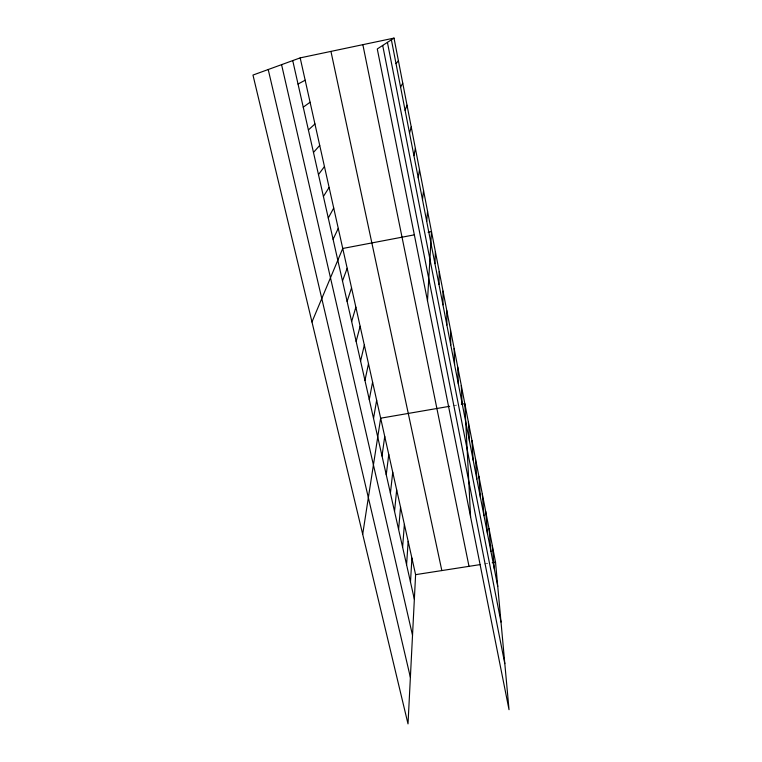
<?xml version="1.0" encoding="UTF-8"?>
<svg xmlns="http://www.w3.org/2000/svg" width="762" height="762" viewBox="0 0 762 762"><rect width="100%" height="100%" fill="white"/><g stroke="black" fill="none" stroke-linecap="round" stroke-linejoin="round"><path stroke-width="0.57" stroke-dasharray="3.81 2.86" d="M453.171 405.698L456.667 405.098M484.461 563.928L487.785 563.413"/><path stroke-width="1.14" d="M442.951 304.848L443.027 291.141M438.969 284.388L439.226 271.539M434.94 263.662L435.388 251.689M300.18 57.883L415.604 574.653L408.013 723.9L252.974 75.067L300.18 57.883L394.021 38.1L495.529 562.204L509.026 709.689L377.276 48.949L394.021 38.1M427.492 300.78L431.492 231.581L428.082 232.229M410.489 582.101L411.909 558.098M406.575 564.766L408.165 541.344M402.612 547.211L404.374 524.389M426.701 221.342L427.539 211.207M398.602 529.428L400.545 507.225M394.535 511.426L396.669 489.861M390.411 493.195L392.735 472.269M422.5 199.749L423.548 190.567M386.248 474.726L388.763 454.466M382.019 456.009L384.734 436.445M418.243 177.851L419.491 169.65M362.693 534.238L380.657 418.195L449.675 406.298M373.532 418.414L376.647 400.26M369.265 399.536L372.599 382.105M413.918 155.648L415.385 148.457M364.95 380.419L368.494 363.722M360.578 361.045L364.331 345.11M356.14 341.414L360.131 326.269M409.537 133.14L411.232 126.978M351.653 321.526L355.864 307.191M347.101 301.381L351.549 287.865M342.49 280.949L347.177 268.3M405.098 110.299L407.013 105.204M311.972 321.974L342.748 248.469L414.471 234.82M333.08 239.278L338.261 228.39M400.593 87.144L402.736 83.144M328.279 218.008L333.718 208.055M323.412 196.453L329.117 187.442M318.468 174.593L324.45 166.564M396.021 63.646L398.412 60.779M313.468 152.438L319.726 145.409M308.391 129.959L314.944 123.968M303.247 107.166L310.086 102.241M298.028 84.049L305.171 80.21M461.324 404.289L464.82 403.689L470.583 516.903M415.604 574.653L480.041 564.623M492.204 562.727L495.529 562.204M268.214 69.523L410.385 677.342M281.569 64.665L412.518 635.289M292.732 60.598L414.357 599.218M330.946 51.397L441.836 570.567M362.855 44.672L469.011 566.337M382.695 45.444L504.806 663.616M391.382 39.805L497.738 586.435M387.429 42.367L501.005 622.049M492.281 545.44L494.367 569.09M488.994 528.476L490.947 551.526M485.661 511.302L487.49 533.733M482.298 493.919L483.984 515.712M478.888 476.317L480.431 497.462M475.44 458.495L476.831 478.984M471.945 440.455L473.192 460.248M468.401 422.186L469.497 441.274M461.305 385.515L462.077 403.146M457.733 367.103L458.353 384M454.133 348.472L454.581 364.598M450.475 329.603L450.752 344.948M446.77 310.496L446.875 325.031"/></g></svg>
